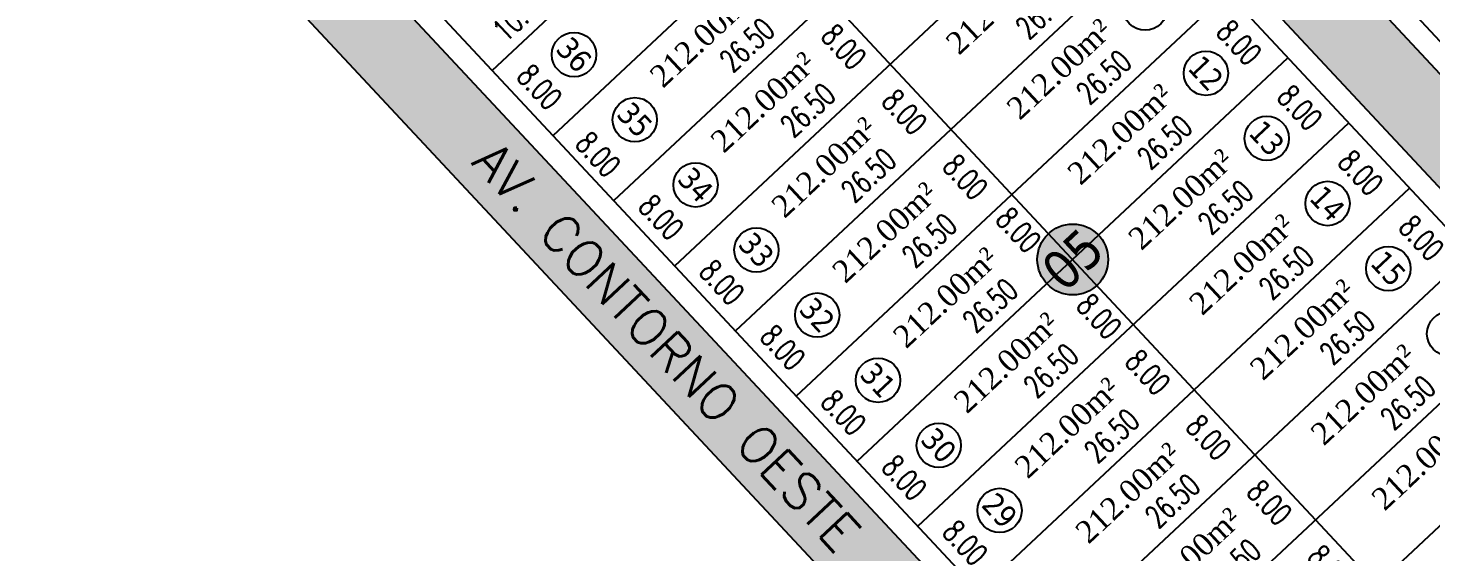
# Model space of a CAD drawing. Header units: metres. Extents: x 437145 to 438174, y 9614495 to 9615043.
# Drawn here: x 437211.2 to 437337.3, y 9614630.3 to 9614677.4 of the extents above; entities that cross this region are included whole.
import ezdxf

# ---------------------------------------------------------------- set-up
doc = ezdxf.new("R2010")
doc.units = ezdxf.units.M
doc.header["$PDMODE"] = 35
doc.header["$PDSIZE"] = 0.1
for name, color, linetype in [('ADUTORA', 90, 'Continuous'), ('COTAS', 10, 'Continuous'), ('Layer3', 1, 'Continuous'), ('M_FIO', 32, 'Continuous'), ('ÁREA', 7, 'Continuous')]:
    doc.layers.add(name, color=color, linetype=linetype)
doc.styles.add('COTAS', font='romans.shx', dxfattribs={"width": 0.7})
doc.styles.add('symplex', font='simplex.shx', dxfattribs={"bigfont": 'bigfont.shx'})
doc.styles.add('tahoma', font='tahoma.ttf')
doc.styles.add('ÁREA', font='times.ttf', dxfattribs={"height": 2})
doc.dimstyles.new('C-75', dxfattribs={"dimtxt": 2, "dimasz": 0.2, "dimexe": 0, "dimexo": 0, "dimgap": 1, "dimtad": 0, "dimzin": 4, "dimdsep": 46, "dimtxsty": 'COTAS', "dimblk1": 'BOL-COT', "dimblk2": 'BOL-COT', "dimsah": 1, "dimcen": 0.1, "dimse1": 1, "dimse2": 1, "dimsd1": 1, "dimsd2": 1, "dimclrd": 8, "dimclre": 256, "dimaunit": 1, "dimadec": 3, "dimazin": 0, "dimtfac": 0.5, "dimtix": 1, "dimtmove": 0, "dimatfit": 3, "dimldrblk": 'BOL-COT', "dimfxl": 1, "dimtolj": 1, "dimtzin": 0, "dimarcsym": 0})

# ---------------------------------------------------------------- blocks, each defined once
blk = doc.blocks.new('*D123')
at = {"layer": 'Defpoints', "color": 0, "transparency": 16777216}
for p in [(2435.56, 1125.55), (2435.56, 1117.55), (2437.36, 1117.55)]:
    blk.add_point(p, dxfattribs=at)
at = {"layer": 'Layer3', "transparency": 16777216, "insert": (2437.36, 1121.55), "char_height": 2, "attachment_point": 5, "rotation": 270.002, "style": 'COTAS'}
blk.add_mtext('\\A1;8.00', dxfattribs=at)
blk = doc.blocks.new('BOL-COT')
at = {"layer": 'COTAS'}
for p, q in [((-2, 0), (2, 0)), ((0, -3), (0, 3))]:
    blk.add_line(p, q, dxfattribs=at)
blk.add_circle((0, 0), 0.4, dxfattribs=at)
blk = doc.blocks.new('*D125')
at = {"layer": 'Defpoints', "color": 0, "transparency": 16777216}
for p in [(2445.77, 1127.51), (2435.27, 1125.54), (2445.77, 1125.54)]:
    blk.add_point(p, dxfattribs=at)
at = {"layer": 'Layer3', "transparency": 16777216, "insert": (2440.52, 1127.51), "char_height": 2, "attachment_point": 5, "rotation": 0.002, "style": 'COTAS'}
blk.add_mtext('\\A1;10.50', dxfattribs=at)
blk = doc.blocks.new('*D131')
at = {"layer": 'Defpoints', "color": 0, "transparency": 16777216}
for p in [(2435.27, 1117.54), (2435.27, 1109.54), (2437.07, 1109.54)]:
    blk.add_point(p, dxfattribs=at)
at = {"layer": 'Layer3', "transparency": 16777216, "insert": (2437.07, 1113.54), "char_height": 2, "attachment_point": 5, "rotation": 270.002, "style": 'COTAS'}
blk.add_mtext('\\A1;8.00', dxfattribs=at)
blk = doc.blocks.new('*D132')
at = {"layer": 'Defpoints', "color": 0, "transparency": 16777216}
for p in [(2435.56, 1109.55), (2435.57, 1101.55), (2437.36, 1101.55)]:
    blk.add_point(p, dxfattribs=at)
at = {"layer": 'Layer3', "transparency": 16777216, "insert": (2437.36, 1105.55), "char_height": 2, "attachment_point": 5, "rotation": 270.002, "style": 'COTAS'}
blk.add_mtext('\\A1;8.00', dxfattribs=at)
blk = doc.blocks.new('*D133')
at = {"layer": 'Defpoints', "color": 0, "transparency": 16777216}
for p in [(2435.57, 1101.55), (2435.57, 1093.55), (2437.36, 1093.55)]:
    blk.add_point(p, dxfattribs=at)
at = {"layer": 'Layer3', "transparency": 16777216, "insert": (2437.36, 1097.55), "char_height": 2, "attachment_point": 5, "rotation": 270.002, "style": 'COTAS'}
blk.add_mtext('\\A1;8.00', dxfattribs=at)
blk = doc.blocks.new('*D134')
at = {"layer": 'Defpoints', "color": 0, "transparency": 16777216}
for p in [(2435.57, 1093.55), (2435.57, 1085.55), (2437.36, 1085.55)]:
    blk.add_point(p, dxfattribs=at)
at = {"layer": 'Layer3', "transparency": 16777216, "insert": (2437.36, 1089.55), "char_height": 2, "attachment_point": 5, "rotation": 270.002, "style": 'COTAS'}
blk.add_mtext('\\A1;8.00', dxfattribs=at)
blk = doc.blocks.new('*D135')
at = {"layer": 'Defpoints', "color": 0, "transparency": 16777216}
for p in [(2435.57, 1085.55), (2435.57, 1077.55), (2437.36, 1077.55)]:
    blk.add_point(p, dxfattribs=at)
at = {"layer": 'Layer3', "transparency": 16777216, "insert": (2437.36, 1081.55), "char_height": 2, "attachment_point": 5, "rotation": 270.002, "style": 'COTAS'}
blk.add_mtext('\\A1;8.00', dxfattribs=at)
blk = doc.blocks.new('*D136')
at = {"layer": 'Defpoints', "color": 0, "transparency": 16777216}
for p in [(2435.57, 1077.55), (2435.57, 1069.55), (2437.36, 1069.55)]:
    blk.add_point(p, dxfattribs=at)
at = {"layer": 'Layer3', "transparency": 16777216, "insert": (2437.36, 1073.55), "char_height": 2, "attachment_point": 5, "rotation": 270.002, "style": 'COTAS'}
blk.add_mtext('\\A1;8.00', dxfattribs=at)
blk = doc.blocks.new('*D137')
at = {"layer": 'Defpoints', "color": 0, "transparency": 16777216}
for p in [(2435.57, 1069.55), (2435.57, 1061.55), (2437.36, 1061.55)]:
    blk.add_point(p, dxfattribs=at)
at = {"layer": 'Layer3', "transparency": 16777216, "insert": (2437.36, 1065.55), "char_height": 2, "attachment_point": 5, "rotation": 270.002, "style": 'COTAS'}
blk.add_mtext('\\A1;8.00', dxfattribs=at)
blk = doc.blocks.new('*D149')
at = {"layer": 'Defpoints', "color": 0, "transparency": 16777216}
for p in [(2488.28, 1085.54), (2486, 1077.54), (2488.28, 1077.54)]:
    blk.add_point(p, dxfattribs=at)
at = {"layer": 'Layer3', "transparency": 16777216, "insert": (2486, 1081.54), "char_height": 2, "attachment_point": 5, "rotation": 270.002, "style": 'COTAS'}
blk.add_mtext('\\A1;8.00', dxfattribs=at)
blk = doc.blocks.new('*D150')
at = {"layer": 'Defpoints', "color": 0, "transparency": 16777216}
for p in [(2488.28, 1077.54), (2486, 1069.54), (2488.28, 1069.54)]:
    blk.add_point(p, dxfattribs=at)
at = {"layer": 'Layer3', "transparency": 16777216, "insert": (2486, 1073.54), "char_height": 2, "attachment_point": 5, "rotation": 270.002, "style": 'COTAS'}
blk.add_mtext('\\A1;8.00', dxfattribs=at)
blk = doc.blocks.new('*D151')
at = {"layer": 'Defpoints', "color": 0, "transparency": 16777216}
for p in [(2488.28, 1069.54), (2486, 1061.54), (2488.28, 1061.54)]:
    blk.add_point(p, dxfattribs=at)
at = {"layer": 'Layer3', "transparency": 16777216, "insert": (2486, 1065.54), "char_height": 2, "attachment_point": 5, "rotation": 270.002, "style": 'COTAS'}
blk.add_mtext('\\A1;8.00', dxfattribs=at)
blk = doc.blocks.new('*D152')
at = {"layer": 'Defpoints', "color": 0, "transparency": 16777216}
for p in [(2488.28, 1061.54), (2486, 1053.54), (2488.28, 1053.54)]:
    blk.add_point(p, dxfattribs=at)
at = {"layer": 'Layer3', "transparency": 16777216, "insert": (2486, 1057.54), "char_height": 2, "attachment_point": 5, "rotation": 270.002, "style": 'COTAS'}
blk.add_mtext('\\A1;8.00', dxfattribs=at)
blk = doc.blocks.new('*D163')
at = {"layer": 'Defpoints', "color": 0, "transparency": 16777216}
for p in [(2457.27, 1045.52), (2457.27, 1037.52), (2459.8, 1037.52)]:
    blk.add_point(p, dxfattribs=at)
at = {"layer": 'Layer3', "transparency": 16777216, "insert": (2459.8, 1041.52), "char_height": 2, "attachment_point": 5, "rotation": 270.002, "style": 'COTAS'}
blk.add_mtext('\\A1;8.00', dxfattribs=at)
blk = doc.blocks.new('*D164')
at = {"layer": 'Defpoints', "color": 0, "transparency": 16777216}
for p in [(2457.27, 1053.52), (2457.27, 1045.52), (2459.8, 1045.52)]:
    blk.add_point(p, dxfattribs=at)
at = {"layer": 'Layer3', "transparency": 16777216, "insert": (2459.8, 1049.52), "char_height": 2, "attachment_point": 5, "rotation": 270.002, "style": 'COTAS'}
blk.add_mtext('\\A1;8.00', dxfattribs=at)
blk = doc.blocks.new('*D165')
at = {"layer": 'Defpoints', "color": 0, "transparency": 16777216}
for p in [(2457.27, 1061.52), (2457.27, 1053.52), (2459.8, 1053.52)]:
    blk.add_point(p, dxfattribs=at)
at = {"layer": 'Layer3', "transparency": 16777216, "insert": (2459.8, 1057.52), "char_height": 2, "attachment_point": 5, "rotation": 270.002, "style": 'COTAS'}
blk.add_mtext('\\A1;8.00', dxfattribs=at)
blk = doc.blocks.new('*D166')
at = {"layer": 'Defpoints', "color": 0, "transparency": 16777216}
for p in [(2457.26, 1069.52), (2457.27, 1061.52), (2459.8, 1061.52)]:
    blk.add_point(p, dxfattribs=at)
at = {"layer": 'Layer3', "transparency": 16777216, "insert": (2459.8, 1065.52), "char_height": 2, "attachment_point": 5, "rotation": 270.002, "style": 'COTAS'}
blk.add_mtext('\\A1;8.00', dxfattribs=at)
blk = doc.blocks.new('*D167')
at = {"layer": 'Defpoints', "color": 0, "transparency": 16777216}
for p in [(2457.5, 1076.18), (2457.5, 1068.18), (2460.03, 1068.18)]:
    blk.add_point(p, dxfattribs=at)
at = {"layer": 'Layer3', "transparency": 16777216, "insert": (2460.03, 1072.18), "char_height": 2, "attachment_point": 5, "rotation": 270.002, "style": 'COTAS'}
blk.add_mtext('\\A1;8.00', dxfattribs=at)
blk = doc.blocks.new('*D168')
at = {"layer": 'Defpoints', "color": 0, "transparency": 16777216}
for p in [(2457.51, 1086.79), (2457.51, 1078.79), (2460.04, 1078.79)]:
    blk.add_point(p, dxfattribs=at)
at = {"layer": 'Layer3', "transparency": 16777216, "insert": (2460.04, 1082.79), "char_height": 2, "attachment_point": 5, "rotation": 270.002, "style": 'COTAS'}
blk.add_mtext('\\A1;8.00', dxfattribs=at)
blk = doc.blocks.new('*D169')
at = {"layer": 'Defpoints', "color": 0, "transparency": 16777216}
for p in [(2457.26, 1093.52), (2457.26, 1085.52), (2459.79, 1085.52)]:
    blk.add_point(p, dxfattribs=at)
at = {"layer": 'Layer3', "transparency": 16777216, "insert": (2459.79, 1089.52), "char_height": 2, "attachment_point": 5, "rotation": 270.002, "style": 'COTAS'}
blk.add_mtext('\\A1;8.00', dxfattribs=at)
blk = doc.blocks.new('*D170')
at = {"layer": 'Defpoints', "color": 0, "transparency": 16777216}
for p in [(2457.26, 1101.52), (2457.26, 1093.52), (2459.79, 1093.52)]:
    blk.add_point(p, dxfattribs=at)
at = {"layer": 'Layer3', "transparency": 16777216, "insert": (2459.79, 1097.52), "char_height": 2, "attachment_point": 5, "rotation": 270.002, "style": 'COTAS'}
blk.add_mtext('\\A1;8.00', dxfattribs=at)
blk = doc.blocks.new('*D171')
at = {"layer": 'Defpoints', "color": 0, "transparency": 16777216}
for p in [(2457.26, 1109.52), (2457.26, 1101.52), (2459.79, 1101.52)]:
    blk.add_point(p, dxfattribs=at)
at = {"layer": 'Layer3', "transparency": 16777216, "insert": (2459.79, 1105.52), "char_height": 2, "attachment_point": 5, "rotation": 270.002, "style": 'COTAS'}
blk.add_mtext('\\A1;8.00', dxfattribs=at)
blk = doc.blocks.new('*D172')
at = {"layer": 'Defpoints', "color": 0, "transparency": 16777216}
for p in [(2457.26, 1117.52), (2457.26, 1109.52), (2459.79, 1109.52)]:
    blk.add_point(p, dxfattribs=at)
at = {"layer": 'Layer3', "transparency": 16777216, "insert": (2459.79, 1113.52), "char_height": 2, "attachment_point": 5, "rotation": 270.002, "style": 'COTAS'}
blk.add_mtext('\\A1;8.00', dxfattribs=at)
blk = doc.blocks.new('*D186')
at = {"layer": 'Defpoints', "color": 0, "transparency": 16777216}
for p in [(2466.81, 1119.59), (2440.31, 1117.54), (2466.81, 1117.54)]:
    blk.add_point(p, dxfattribs=at)
at = {"layer": 'Layer3', "transparency": 16777216, "insert": (2453.56, 1119.59), "char_height": 2, "attachment_point": 5, "rotation": 0.002, "style": 'COTAS'}
blk.add_mtext('\\A1;26.50', dxfattribs=at)
blk = doc.blocks.new('*D188')
at = {"layer": 'Defpoints', "color": 0, "transparency": 16777216}
for p in [(2466.81, 1111.59), (2440.31, 1109.54), (2466.81, 1109.54)]:
    blk.add_point(p, dxfattribs=at)
at = {"layer": 'Layer3', "transparency": 16777216, "insert": (2453.56, 1111.59), "char_height": 2, "attachment_point": 5, "rotation": 0.002, "style": 'COTAS'}
blk.add_mtext('\\A1;26.50', dxfattribs=at)
blk = doc.blocks.new('*D189')
at = {"layer": 'Defpoints', "color": 0, "transparency": 16777216}
for p in [(2488.27, 1103.59), (2461.77, 1101.54), (2488.27, 1101.54)]:
    blk.add_point(p, dxfattribs=at)
at = {"layer": 'Layer3', "transparency": 16777216, "insert": (2475.02, 1103.59), "char_height": 2, "attachment_point": 5, "rotation": 0.002, "style": 'COTAS'}
blk.add_mtext('\\A1;26.50', dxfattribs=at)
blk = doc.blocks.new('*D190')
at = {"layer": 'Defpoints', "color": 0, "transparency": 16777216}
for p in [(2466.81, 1103.59), (2440.31, 1101.54), (2466.81, 1101.54)]:
    blk.add_point(p, dxfattribs=at)
at = {"layer": 'Layer3', "transparency": 16777216, "insert": (2453.56, 1103.59), "char_height": 2, "attachment_point": 5, "rotation": 0.002, "style": 'COTAS'}
blk.add_mtext('\\A1;26.50', dxfattribs=at)
blk = doc.blocks.new('*D191')
at = {"layer": 'Defpoints', "color": 0, "transparency": 16777216}
for p in [(2488.27, 1095.59), (2461.77, 1093.54), (2488.27, 1093.54)]:
    blk.add_point(p, dxfattribs=at)
at = {"layer": 'Layer3', "transparency": 16777216, "insert": (2475.02, 1095.59), "char_height": 2, "attachment_point": 5, "rotation": 0.002, "style": 'COTAS'}
blk.add_mtext('\\A1;26.50', dxfattribs=at)
blk = doc.blocks.new('*D192')
at = {"layer": 'Defpoints', "color": 0, "transparency": 16777216}
for p in [(2466.81, 1095.59), (2440.31, 1093.54), (2466.81, 1093.54)]:
    blk.add_point(p, dxfattribs=at)
at = {"layer": 'Layer3', "transparency": 16777216, "insert": (2453.56, 1095.59), "char_height": 2, "attachment_point": 5, "rotation": 0.002, "style": 'COTAS'}
blk.add_mtext('\\A1;26.50', dxfattribs=at)
blk = doc.blocks.new('*D193')
at = {"layer": 'Defpoints', "color": 0, "transparency": 16777216}
for p in [(2488.27, 1087.59), (2461.78, 1085.54), (2488.27, 1085.54)]:
    blk.add_point(p, dxfattribs=at)
at = {"layer": 'Layer3', "transparency": 16777216, "insert": (2475.02, 1087.59), "char_height": 2, "attachment_point": 5, "rotation": 0.002, "style": 'COTAS'}
blk.add_mtext('\\A1;26.50', dxfattribs=at)
blk = doc.blocks.new('*D194')
at = {"layer": 'Defpoints', "color": 0, "transparency": 16777216}
for p in [(2466.81, 1087.59), (2440.31, 1085.54), (2466.81, 1085.54)]:
    blk.add_point(p, dxfattribs=at)
at = {"layer": 'Layer3', "transparency": 16777216, "insert": (2453.56, 1087.59), "char_height": 2, "attachment_point": 5, "rotation": 0.002, "style": 'COTAS'}
blk.add_mtext('\\A1;26.50', dxfattribs=at)
blk = doc.blocks.new('*D195')
at = {"layer": 'Defpoints', "color": 0, "transparency": 16777216}
for p in [(2488.28, 1079.59), (2461.78, 1077.54), (2488.28, 1077.54)]:
    blk.add_point(p, dxfattribs=at)
at = {"layer": 'Layer3', "transparency": 16777216, "insert": (2475.03, 1079.59), "char_height": 2, "attachment_point": 5, "rotation": 0.002, "style": 'COTAS'}
blk.add_mtext('\\A1;26.50', dxfattribs=at)
blk = doc.blocks.new('*D196')
at = {"layer": 'Defpoints', "color": 0, "transparency": 16777216}
for p in [(2466.81, 1079.59), (2440.31, 1077.54), (2466.81, 1077.54)]:
    blk.add_point(p, dxfattribs=at)
at = {"layer": 'Layer3', "transparency": 16777216, "insert": (2453.56, 1079.59), "char_height": 2, "attachment_point": 5, "rotation": 0.002, "style": 'COTAS'}
blk.add_mtext('\\A1;26.50', dxfattribs=at)
blk = doc.blocks.new('*D197')
at = {"layer": 'Defpoints', "color": 0, "transparency": 16777216}
for p in [(2488.28, 1071.59), (2461.78, 1069.54), (2488.28, 1069.54)]:
    blk.add_point(p, dxfattribs=at)
at = {"layer": 'Layer3', "transparency": 16777216, "insert": (2475.03, 1071.59), "char_height": 2, "attachment_point": 5, "rotation": 0.002, "style": 'COTAS'}
blk.add_mtext('\\A1;26.50', dxfattribs=at)
blk = doc.blocks.new('*D198')
at = {"layer": 'Defpoints', "color": 0, "transparency": 16777216}
for p in [(2466.81, 1071.59), (2440.31, 1069.54), (2466.81, 1069.54)]:
    blk.add_point(p, dxfattribs=at)
at = {"layer": 'Layer3', "transparency": 16777216, "insert": (2453.56, 1071.59), "char_height": 2, "attachment_point": 5, "rotation": 0.002, "style": 'COTAS'}
blk.add_mtext('\\A1;26.50', dxfattribs=at)
blk = doc.blocks.new('*D199')
at = {"layer": 'Defpoints', "color": 0, "transparency": 16777216}
for p in [(2488.28, 1063.59), (2461.78, 1061.54), (2488.28, 1061.54)]:
    blk.add_point(p, dxfattribs=at)
at = {"layer": 'Layer3', "transparency": 16777216, "insert": (2475.03, 1063.59), "char_height": 2, "attachment_point": 5, "rotation": 0.002, "style": 'COTAS'}
blk.add_mtext('\\A1;26.50', dxfattribs=at)
blk = doc.blocks.new('*D200')
at = {"layer": 'Defpoints', "color": 0, "transparency": 16777216}
for p in [(2466.81, 1063.59), (2440.31, 1061.54), (2466.81, 1061.54)]:
    blk.add_point(p, dxfattribs=at)
at = {"layer": 'Layer3', "transparency": 16777216, "insert": (2453.56, 1063.59), "char_height": 2, "attachment_point": 5, "rotation": 0.002, "style": 'COTAS'}
blk.add_mtext('\\A1;26.50', dxfattribs=at)
blk = doc.blocks.new('*D201')
at = {"layer": 'Defpoints', "color": 0, "transparency": 16777216}
for p in [(2488.28, 1055.59), (2461.78, 1053.54), (2488.28, 1053.54)]:
    blk.add_point(p, dxfattribs=at)
at = {"layer": 'Layer3', "transparency": 16777216, "insert": (2475.03, 1055.59), "char_height": 2, "attachment_point": 5, "rotation": 0.002, "style": 'COTAS'}
blk.add_mtext('\\A1;26.50', dxfattribs=at)
blk = doc.blocks.new('*D202')
at = {"layer": 'Defpoints', "color": 0, "transparency": 16777216}
for p in [(2466.81, 1055.59), (2440.31, 1053.54), (2466.81, 1053.54)]:
    blk.add_point(p, dxfattribs=at)
at = {"layer": 'Layer3', "transparency": 16777216, "insert": (2453.56, 1055.59), "char_height": 2, "attachment_point": 5, "rotation": 0.002, "style": 'COTAS'}
blk.add_mtext('\\A1;26.50', dxfattribs=at)
blk = doc.blocks.new('*D203')
at = {"layer": 'Defpoints', "color": 0, "transparency": 16777216}
for p in [(2488.28, 1047.59), (2461.78, 1045.54), (2488.28, 1045.54)]:
    blk.add_point(p, dxfattribs=at)
at = {"layer": 'Layer3', "transparency": 16777216, "insert": (2475.03, 1047.59), "char_height": 2, "attachment_point": 5, "rotation": 0.002, "style": 'COTAS'}
blk.add_mtext('\\A1;26.50', dxfattribs=at)
blk = doc.blocks.new('*D204')
at = {"layer": 'Defpoints', "color": 0, "transparency": 16777216}
for p in [(2466.81, 1047.59), (2440.31, 1045.54), (2466.81, 1045.54)]:
    blk.add_point(p, dxfattribs=at)
at = {"layer": 'Layer3', "transparency": 16777216, "insert": (2453.56, 1047.59), "char_height": 2, "attachment_point": 5, "rotation": 0.002, "style": 'COTAS'}
blk.add_mtext('\\A1;26.50', dxfattribs=at)
blk = doc.blocks.new('*D205')
at = {"layer": 'Defpoints', "color": 0, "transparency": 16777216}
for p in [(2488.28, 1039.59), (2461.78, 1037.54), (2488.28, 1037.54)]:
    blk.add_point(p, dxfattribs=at)
at = {"layer": 'Layer3', "transparency": 16777216, "insert": (2475.03, 1039.59), "char_height": 2, "attachment_point": 5, "rotation": 0.002, "style": 'COTAS'}
blk.add_mtext('\\A1;26.50', dxfattribs=at)
blk = doc.blocks.new('*D206')
at = {"layer": 'Defpoints', "color": 0, "transparency": 16777216}
for p in [(2466.81, 1039.59), (2440.31, 1037.54), (2466.81, 1037.54)]:
    blk.add_point(p, dxfattribs=at)
at = {"layer": 'Layer3', "transparency": 16777216, "insert": (2453.56, 1039.59), "char_height": 2, "attachment_point": 5, "rotation": 0.002, "style": 'COTAS'}
blk.add_mtext('\\A1;26.50', dxfattribs=at)
blk = doc.blocks.new('*D207')
at = {"layer": 'Defpoints', "color": 0, "transparency": 16777216}
for p in [(2488.28, 1031.59), (2461.78, 1029.54), (2488.28, 1029.54)]:
    blk.add_point(p, dxfattribs=at)
at = {"layer": 'Layer3', "transparency": 16777216, "insert": (2475.03, 1031.59), "char_height": 2, "attachment_point": 5, "rotation": 0.002, "style": 'COTAS'}
blk.add_mtext('\\A1;26.50', dxfattribs=at)
blk = doc.blocks.new('*D316')
at = {"layer": 'Defpoints', "color": 0, "transparency": 16777216}
for p in [(2499.28, 1077.55), (2499.28, 1069.55), (2501.07, 1069.55)]:
    blk.add_point(p, dxfattribs=at)
at = {"layer": 'Layer3', "transparency": 16777216, "insert": (2501.07, 1073.55), "char_height": 2, "attachment_point": 5, "rotation": 270.002, "style": 'COTAS'}
blk.add_mtext('\\A1;8.00', dxfattribs=at)
blk = doc.blocks.new('*D318')
at = {"layer": 'Defpoints', "color": 0, "transparency": 16777216}
for p in [(2524.27, 1071.58), (2499.28, 1069.54), (2524.28, 1069.55)]:
    blk.add_point(p, dxfattribs=at)
at = {"layer": 'Layer3', "transparency": 16777216, "insert": (2511.77, 1071.58), "char_height": 2, "attachment_point": 5, "rotation": 0.0222, "style": 'COTAS'}
blk.add_mtext('\\A1;25.00', dxfattribs=at)
blk = doc.blocks.new('atutu')
h = blk.add_hatch(color=252)
h.dxf.hatch_style = 1
h.paths.add_polyline_path([(2863.271, 1159.558), (2832.441, 1159.557), (2829.27, 1162.729), (2829.271, 1186.557), (2822.271, 1186.557), (2822.27, 1162.728), (2819.098, 1159.557), (2712.444, 1159.553), (2709.272, 1162.724), (2709.271, 1186.548), (2702.271, 1186.553), (2702.272, 1162.724), (2699.101, 1159.552), (2531.944, 1159.546), (2528.772, 1162.718), (2528.771, 1186.546), (2521.771, 1186.546), (2521.772, 1162.718), (2518.601, 1159.546), (2436.444, 1159.543), (2433.273, 1162.713), (2433.273, 1186.282), (2426.273, 1186.282), (2426.282, 928.758), (2433.282, 928.743), (2433.28, 991.384), (2436.439, 994.543), (2521.437, 994.546), (2521.437, 994.546), (2524.218, 994.546), (2531.218, 994.546), (2534.78, 994.547), (2534.769, 994.547), (2792.107, 994.556), (2795.278, 991.384), (2795.281, 928.756), (2802.281, 928.756), (2802.278, 991.395), (2805.439, 994.556), (2853.118, 994.558), (2856.278, 991.397), (2856.281, 928.758), (2863.271, 928.758)])
h.paths.add_polyline_path([(2612.273, 1149.378), (2612.278, 1004.721), (2609.106, 1001.549), (2561.45, 1001.548), (2558.278, 1004.719), (2558.273, 1149.376), (2561.444, 1152.548), (2609.101, 1152.549)], flags=16)
h.paths.add_polyline_path([(2619.273, 1149.378), (2622.444, 1152.55), (2670.101, 1152.551), (2673.273, 1149.38), (2673.278, 1004.723), (2670.106, 1001.551), (2622.45, 1001.55), (2619.278, 1004.721)], flags=16)
h.paths.add_polyline_path([(2551.273, 1149.376), (2551.278, 1004.719), (2548.106, 1001.547), (2500.45, 1001.545), (2497.278, 1004.717), (2497.273, 1149.374), (2500.444, 1152.545), (2548.101, 1152.547)], flags=16)
h.paths.add_polyline_path([(2680.273, 1149.38), (2683.444, 1152.552), (2731.101, 1152.554), (2734.273, 1149.382), (2734.278, 1004.725), (2731.106, 1001.554), (2683.45, 1001.552), (2680.278, 1004.723)], flags=16)
h.paths.add_polyline_path([(2490.273, 1149.373), (2490.278, 1004.717), (2487.106, 1001.545), (2436.452, 1001.543), (2433.279, 1004.716), (2433.274, 1149.373), (2436.444, 1152.543), (2487.101, 1152.545)], flags=16)
h.paths.add_polyline_path([(2741.273, 1149.382), (2744.444, 1152.554), (2792.101, 1152.556), (2795.273, 1149.384), (2795.278, 1004.727), (2792.106, 1001.556), (2744.45, 1001.554), (2741.278, 1004.725)], flags=16)
h.paths.add_polyline_path([(2802.273, 1149.384), (2805.444, 1152.556), (2853.101, 1152.558), (2856.273, 1149.386), (2856.278, 1004.73), (2853.106, 1001.558), (2805.45, 1001.556), (2802.278, 1004.728)], flags=16)
at = {"layer": 'Layer3'}
h = blk.add_hatch(color=101, dxfattribs=at)
h.dxf.hatch_style = 1
h.set_gradient(color1=(131, 236, 156), color2=(83, 228, 117), one_color=1, tint=0.61)
h.paths.add_polyline_path([(2464.102, 1075.344, 1), (2459.473, 1079.714, 1)])
at = {"layer": 'Layer3', "color": 0}
for points in [[(2461.778, 1003.544), (2461.773, 1150.544)], [(2435.273, 1148.543), (2435.278, 1005.543)], [(2488.273, 1148.545), (2488.278, 1005.545)], [(2499.273, 1148.545), (2499.278, 1005.545)], [(2435.274, 1125.543), (2488.274, 1125.545)], [(2435.274, 1117.543), (2488.274, 1117.545)], [(2435.274, 1109.543), (2488.274, 1109.545)], [(2435.274, 1101.543), (2488.274, 1101.545)], [(2435.275, 1093.543), (2488.275, 1093.545)], [(2435.275, 1085.543), (2488.275, 1085.545)], [(2435.275, 1077.543), (2488.275, 1077.545)], [(2435.276, 1069.543), (2488.276, 1069.545)], [(2435.276, 1061.543), (2488.276, 1061.545)], [(2435.276, 1053.543), (2488.276, 1053.545)], [(2435.276, 1045.543), (2488.276, 1045.545)], [(2435.277, 1037.543), (2488.277, 1037.545)]]:
    blk.add_lwpolyline(points, dxfattribs=at)
for centre, radius in [((2441.604, 1121.564), 1.991), ((2441.604, 1113.564), 1.991), ((2441.604, 1105.564), 1.991), ((2441.605, 1097.564), 1.991), ((2441.605, 1089.564), 1.991), ((2481.945, 1089.565), 1.991), ((2441.605, 1081.564), 1.991), ((2481.945, 1081.565), 1.991), ((2461.788, 1077.529), 3.183), ((2441.605, 1073.564), 1.991), ((2481.945, 1073.565), 1.991), ((2441.606, 1065.564), 1.991), ((2481.946, 1065.565), 1.991), ((2481.946, 1057.565), 1.991), ((2481.946, 1049.565), 1.991)]:
    blk.add_circle(centre, radius, dxfattribs=at)
at = {"layer": 'M_FIO'}
for points in [[(2426.273, 1186.078), (2426.282, 928.758)], [(2426.273, 1186.078), (2426.282, 928.758)], [(2433.274, 1149.373), (2433.279, 1004.716)], [(2433.274, 1149.373), (2433.279, 1004.716)], [(2490.273, 1149.373), (2490.278, 1004.717)], [(2490.273, 1149.373), (2490.278, 1004.717)], [(2497.273, 1149.374), (2497.278, 1004.717)], [(2497.273, 1149.374), (2497.278, 1004.717)]]:
    blk.add_lwpolyline(points, dxfattribs=at)
at = {"layer": 'ADUTORA', "color": 7, "style": 'symplex'}
blk.add_text('AV. CONTORNO OESTE', height=3.2843, rotation=270.02567, dxfattribs=at).set_placement((2428.142, 1120.795))
at = {"layer": 'Layer3', "color": 5, "char_height": 2, "attachment_point": 5, "rotation": 270.04973, "style": 'tahoma'}
for s, insert in [('\\A1;36', (2441.604, 1121.564)), ('\\A1;35', (2441.604, 1113.564)), ('\\A1;34', (2441.604, 1105.564)), ('\\A1;33', (2441.605, 1097.564)), ('\\A1;32', (2441.605, 1089.564)), ('\\A1;31', (2441.605, 1081.564)), ('\\A1;12', (2481.945, 1081.565)), ('\\A1;30', (2441.605, 1073.564)), ('\\A1;13', (2481.945, 1073.565)), ('\\A1;29', (2441.606, 1065.564)), ('\\A1;14', (2481.946, 1065.565)), ('\\A1;15', (2481.946, 1057.565))]:
    blk.add_mtext(s, dxfattribs=dict(at, insert=insert))
at = {"layer": 'Layer3', "color": 1, "insert": (2461.788, 1077.529), "char_height": 3.5, "attachment_point": 5, "rotation": 0.00204, "style": 'tahoma'}
blk.add_mtext('\\A1;05', dxfattribs=at)
at = {"layer": 'ÁREA', "linetype": 'Continuous', "lineweight": -2, "extrusion": (0.026231, -0.000470843, 0.999656), "style": 'ÁREA'}
for p in [(1157.562, -2424.236, 59.069), (1149.564, -2424.38, 59.072), (1141.565, -2424.524, 59.076), (1141.951, -2445.975, 59.639), (1133.566, -2424.668, 59.08), (1133.952, -2446.119, 59.643), (1125.568, -2424.812, 59.084), (1125.953, -2446.263, 59.647), (1117.569, -2424.955, 59.088), (1117.955, -2446.407, 59.651), (1109.57, -2425.099, 59.091), (1109.956, -2446.551, 59.654), (1101.571, -2425.243, 59.095), (1101.957, -2446.694, 59.658), (1093.573, -2425.387, 59.099), (1093.959, -2446.838, 59.662), (1085.96, -2446.982, 59.666)]:
    blk.add_text('212.00m²', height=2, rotation=271, dxfattribs=at).set_placement(p)
at = {"layer": 'Layer3', "color": 0}
for p1, p2, distance, picture, middle in [((2435.274, 1125.543), (2445.774, 1125.543), 1.97, '*D125', (2440.524, 1127.514)), ((2435.564, 1125.552), (2435.565, 1117.552), 1.792, '*D123', (2437.357, 1121.552)), ((2440.312, 1117.543), (2466.812, 1117.544), 2.046, '*D186', (2453.562, 1119.59)), ((2435.274, 1117.543), (2435.274, 1109.543), 1.792, '*D131', (2437.066, 1113.543)), ((2457.263, 1117.52), (2457.263, 1109.52), 2.531, '*D172', (2459.794, 1113.52)), ((2440.312, 1109.543), (2466.812, 1109.544), 2.046, '*D188', (2453.562, 1111.59)), ((2435.565, 1109.552), (2435.565, 1101.552), 1.792, '*D132', (2437.357, 1105.552)), ((2457.263, 1109.52), (2457.264, 1101.52), 2.531, '*D171', (2459.794, 1105.52)), ((2440.312, 1101.543), (2466.812, 1101.544), 2.046, '*D190', (2453.562, 1103.59)), ((2461.774, 1101.544), (2488.274, 1101.545), 2.046, '*D189', (2475.024, 1103.591)), ((2435.565, 1101.552), (2435.565, 1093.552), 1.792, '*D133', (2437.357, 1097.552)), ((2457.264, 1101.52), (2457.264, 1093.52), 2.531, '*D170', (2459.794, 1097.52)), ((2440.313, 1093.543), (2466.813, 1093.544), 2.046, '*D192', (2453.562, 1095.59)), ((2461.775, 1093.544), (2488.275, 1093.545), 2.046, '*D191', (2475.025, 1095.591)), ((2435.565, 1093.552), (2435.566, 1085.552), 1.792, '*D134', (2437.358, 1089.552)), ((2457.264, 1093.52), (2457.264, 1085.52), 2.531, '*D169', (2459.795, 1089.52)), ((2440.313, 1085.543), (2466.813, 1085.544), 2.046, '*D194', (2453.563, 1087.59)), ((2461.775, 1085.544), (2488.275, 1085.545), 2.046, '*D193', (2475.025, 1087.591)), ((2457.507, 1086.789), (2457.508, 1078.789), 2.531, '*D168', (2460.038, 1082.789)), ((2435.566, 1085.552), (2435.566, 1077.552), 1.792, '*D135', (2437.358, 1081.552)), ((2488.275, 1085.545), (2488.275, 1077.545), -2.28, '*D149', (2485.995, 1081.545)), ((2440.313, 1077.543), (2466.813, 1077.544), 2.046, '*D196', (2453.563, 1079.59)), ((2461.775, 1077.544), (2488.275, 1077.545), 2.046, '*D195', (2475.025, 1079.591)), ((2435.566, 1077.552), (2435.566, 1069.552), 1.792, '*D136', (2437.358, 1073.552)), ((2488.275, 1077.545), (2488.276, 1069.545), -2.28, '*D150', (2485.996, 1073.545)), ((2499.275, 1077.545), (2499.276, 1069.545), 1.792, '*D316', (2501.068, 1073.545)), ((2457.502, 1076.18), (2457.502, 1068.18), 2.531, '*D167', (2460.033, 1072.18)), ((2440.313, 1069.543), (2466.813, 1069.544), 2.046, '*D198', (2453.563, 1071.59)), ((2461.776, 1069.544), (2488.276, 1069.545), 2.046, '*D197', (2475.025, 1071.591)), ((2499.276, 1069.536), (2524.276, 1069.546), 2.035, '*D318', (2511.775, 1071.577)), ((2435.566, 1069.552), (2435.566, 1061.552), 1.792, '*D137', (2437.359, 1065.552)), ((2457.265, 1069.52), (2457.265, 1061.52), 2.531, '*D166', (2459.796, 1065.52)), ((2488.276, 1069.545), (2488.276, 1061.545), -2.28, '*D151', (2485.996, 1065.545)), ((2440.314, 1061.543), (2466.814, 1061.544), 2.046, '*D200', (2453.564, 1063.59)), ((2461.776, 1061.544), (2488.276, 1061.545), 2.046, '*D199', (2475.026, 1063.591)), ((2457.265, 1061.52), (2457.265, 1053.52), 2.531, '*D165', (2459.796, 1057.52)), ((2488.276, 1061.545), (2488.276, 1053.545), -2.28, '*D152', (2485.996, 1057.545)), ((2440.314, 1053.543), (2466.814, 1053.544), 2.046, '*D202', (2453.564, 1055.59)), ((2461.776, 1053.544), (2488.276, 1053.545), 2.046, '*D201', (2475.026, 1055.591)), ((2457.265, 1053.52), (2457.266, 1045.52), 2.531, '*D164', (2459.796, 1049.52)), ((2440.314, 1045.543), (2466.814, 1045.544), 2.046, '*D204', (2453.564, 1047.59)), ((2461.776, 1045.544), (2488.276, 1045.545), 2.046, '*D203', (2475.026, 1047.591)), ((2457.266, 1045.52), (2457.266, 1037.52), 2.531, '*D163', (2459.796, 1041.52)), ((2440.314, 1037.543), (2466.814, 1037.544), 2.046, '*D206', (2453.564, 1039.59)), ((2461.777, 1037.544), (2488.277, 1037.545), 2.046, '*D205', (2475.027, 1039.591)), ((2461.777, 1029.544), (2488.277, 1029.545), 2.046, '*D207', (2475.027, 1031.591))]:
    dim = blk.add_aligned_dim(p1=p1, p2=p2, distance=distance, dimstyle='C-75', dxfattribs=at)
    dim.commit()
    dim.dimension.update_dxf_attribs({"geometry": picture, "text_midpoint": middle})

msp = doc.modelspace()

# ---------------------------------------------------------------- block references
at = {"rotation": 43.07140519794264}
msp.add_blockref('atutu', (436242.56989, 9612188.32106), dxfattribs=at)

doc.saveas('drawing.dxf')
